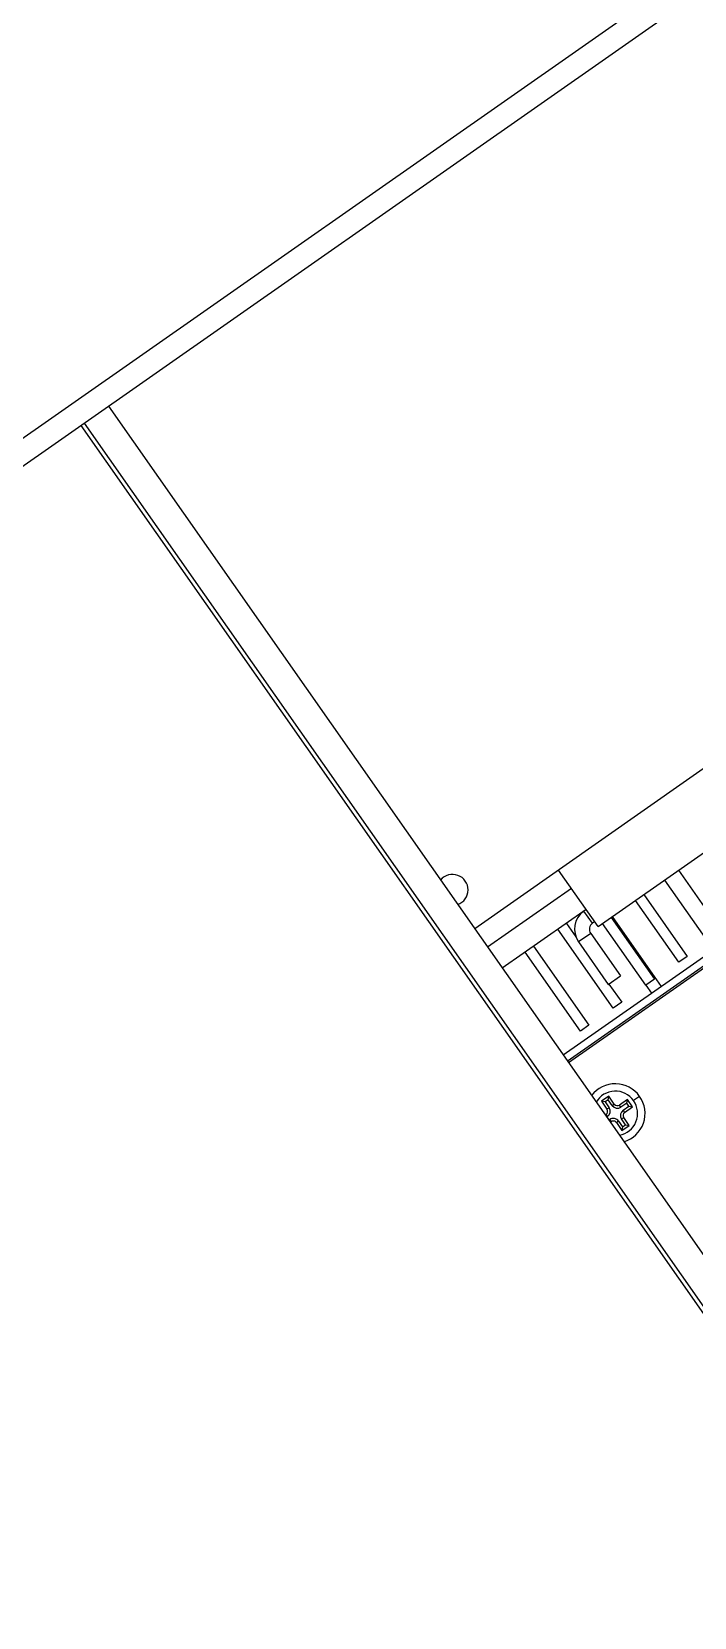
# Model space of a CAD drawing. Header units: millimetres. Extents: x 152904052 to 153933663, y 538271515 to 539240469.
# Drawn here: x 153459585.1 to 153459674.4, y 538574625.3 to 538574839.3 of the extents above; entities that cross this region are included whole.
import ezdxf

# ---------------------------------------------------------------- set-up
doc = ezdxf.new("R2010")
doc.units = ezdxf.units.MM
doc.layers.add('POWR', color=5, linetype='Continuous')

msp = doc.modelspace()

# ---------------------------------------------------------------- linework, layer by layer
at = {"layer": 'POWR', "color": 7}
for p, q in [((153459902.27, 538575007.41), (153459057.73, 538574416.05)), ((153459904.05, 538575004.87), (153459059.5, 538574413.51)), ((153459954.25, 538574934.92), (153459644.82, 538574718.25)), ((153459661.46, 538574718.54), (153459882.63, 538574873.41)), ((153459595.43, 538574788.78), (153459782.08, 538574522.22)), ((153459778.39, 538574519.64), (153459591.75, 538574786.19)), ((153459592.16, 538574786.48), (153459778.8, 538574519.93)), ((153459656.75, 538574701.21), (153459703.24, 538574733.76)), ((153459657.32, 538574700.39), (153459703.81, 538574732.94)), ((153459703.98, 538574732.69), (153459657.49, 538574700.14)), ((153459661.46, 538574718.54), (153459656.12, 538574726.16)), ((153459672.31, 538574726.14), (153459678.91, 538574716.72)), ((153459657.87, 538574723.66), (153459646.57, 538574715.75)), ((153459670.43, 538574724.82), (153459677.02, 538574715.4)), ((153459672.35, 538574713.72), (153459666.5, 538574722.07)), ((153459667.64, 538574722.87), (153459673.49, 538574714.52)), ((153459659.85, 538574720.84), (153459648.55, 538574712.92)), ((153459657.19, 538574718.97), (153459658.47, 538574717.15)), ((153459660.71, 538574719), (153459659.56, 538574720.64)), ((153459661, 538574719.2), (153459660.71, 538574719)), ((153459667.92, 538574710.62), (153459662.07, 538574718.97)), ((153459663.22, 538574719.78), (153459669.07, 538574711.42)), ((153459663.38, 538574719.89), (153459669.98, 538574710.47)), ((153459663.5, 538574707.52), (153459656.04, 538574718.17)), ((153459660.47, 538574717.61), (153459658.83, 538574716.46)), ((153459660.47, 538574717.61), (153459664.48, 538574711.87)), ((153459659.08, 538574704.42), (153459651.62, 538574715.07)), ((153459652.77, 538574715.88), (153459660.22, 538574705.23)), ((153459658.83, 538574716.46), (153459662.84, 538574710.72)), ((153459673.49, 538574714.52), (153459672.35, 538574713.72)), ((153459662.84, 538574710.72), (153459664.48, 538574711.87)), ((153459662.92, 538574710.78), (153459664.65, 538574708.32)), ((153459669.07, 538574711.42), (153459667.92, 538574710.62)), ((153459667.92, 538574710.62), (153459668.67, 538574709.55)), ((153459664.65, 538574708.32), (153459663.5, 538574707.52)), ((153459660.22, 538574705.23), (153459659.08, 538574704.42)), ((153459662.91, 538574695.63), (153459661.93, 538574694.95)), ((153459662.82, 538574695.15), (153459662.91, 538574695.63)), ((153459663.66, 538574694.57), (153459662.91, 538574695.63)), ((153459667.07, 538574695.62), (153459666.25, 538574695.05)), ((153459661.93, 538574694.95), (153459662.67, 538574693.88)), ((153459662.42, 538574694.86), (153459661.93, 538574694.95)), ((153459662.82, 538574695.15), (153459662.42, 538574694.86)), ((153459662.42, 538574694.86), (153459662.96, 538574694.08)), ((153459662.96, 538574694.08), (153459662.67, 538574693.88)), ((153459663.37, 538574694.37), (153459662.82, 538574695.15)), ((153459663.37, 538574694.37), (153459663.66, 538574694.57)), ((153459665.42, 538574695.19), (153459664.35, 538574694.45)), ((153459664.55, 538574694.16), (153459664.35, 538574694.45)), ((153459665.33, 538574694.7), (153459664.55, 538574694.16)), ((153459664.84, 538574693.75), (153459665.62, 538574694.3)), ((153459664.84, 538574693.75), (153459665.04, 538574693.46)), ((153459665.04, 538574693.46), (153459666.11, 538574694.21)), ((153459665.33, 538574694.7), (153459665.42, 538574695.19)), ((153459665.62, 538574694.3), (153459665.33, 538574694.7)), ((153459666.11, 538574694.21), (153459665.42, 538574695.19)), ((153459665.62, 538574694.3), (153459666.11, 538574694.21)), ((153459662.55, 538574693.18), (153459662.43, 538574693.1)), ((153459662.75, 538574692.9), (153459662.55, 538574693.18)), ((153459662.75, 538574692.9), (153459662.63, 538574692.81)), ((153459662.91, 538574692.4), (153459663.04, 538574692.49)), ((153459663.04, 538574692.49), (153459663.24, 538574692.2)), ((153459663.12, 538574692.12), (153459663.24, 538574692.2)), ((153459664.22, 538574692.28), (153459663.94, 538574692.08)), ((153459663.94, 538574692.08), (153459664.68, 538574691.01)), ((153459664.22, 538574692.28), (153459664.77, 538574691.5)), ((153459664.63, 538574692.57), (153459664.92, 538574692.77)), ((153459665.17, 538574691.79), (153459664.63, 538574692.57)), ((153459664.68, 538574691.01), (153459665.66, 538574691.7)), ((153459664.77, 538574691.5), (153459664.68, 538574691.01)), ((153459664.77, 538574691.5), (153459665.17, 538574691.79)), ((153459665.66, 538574691.7), (153459664.92, 538574692.77)), ((153459665.17, 538574691.79), (153459665.66, 538574691.7))]:
    msp.add_line(p, q, dxfattribs=at)
for centre, radius, start, end in [((153459641.83, 538574723.48), 2.1, 289.8169, 140.1831), ((153459661.29, 538574718.18), 3, 125, 215), ((153459661.29, 538574718.18), 1, 125, 215), ((153459663.8, 538574693.32), 4, 35, 143.21), ((153459663.8, 538574693.32), 3, 35, 149.6243), ((153459663.8, 538574693.32), 4, 286.79, 35), ((153459662.26, 538574693.59), 0.5, 305, 35), ((153459662.26, 538574693.59), 0.851, 305, 35), ((153459664.07, 538574694.86), 0.851, 215, 305), ((153459664.07, 538574694.86), 0.5, 215, 305), ((153459663.8, 538574693.32), 3, 280.3757, 35), ((153459665.33, 538574693.05), 0.851, 125, 215), ((153459665.33, 538574693.05), 0.5, 125, 215), ((153459663.53, 538574691.79), 0.851, 35, 125), ((153459663.53, 538574691.79), 0.5, 35, 125)]:
    msp.add_arc(centre, radius, start, end, dxfattribs=at)

doc.saveas('drawing.dxf')
